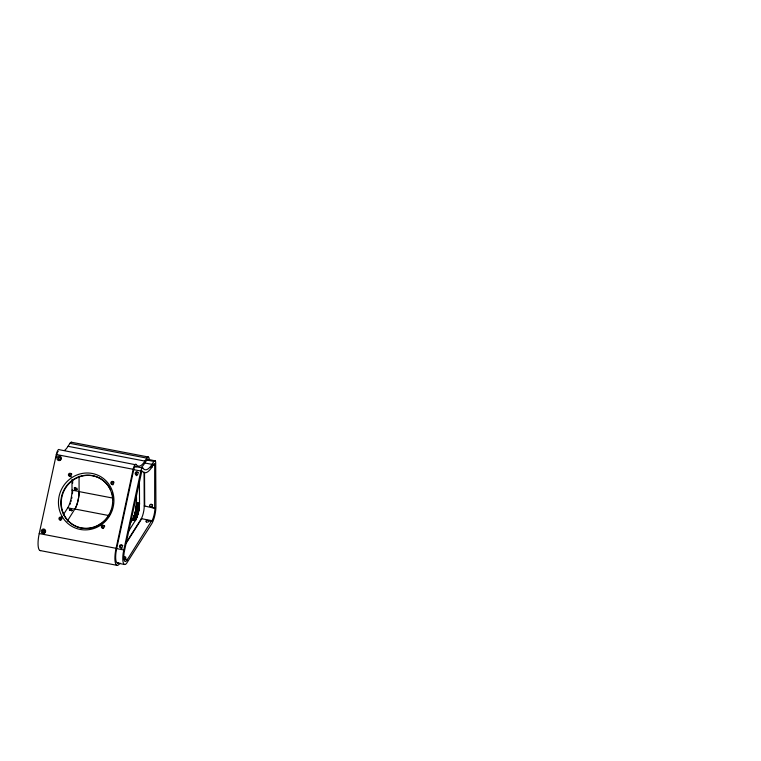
<?xml version="1.0" encoding="UTF-8"?>
<svg xmlns="http://www.w3.org/2000/svg" width="761" height="761" viewBox="0 0 761 761"><rect width="100%" height="100%" fill="white"/><g stroke="black" fill="none" stroke-linecap="round" stroke-linejoin="round"><path stroke-width="1.14" d="M129.703 524.015C135.943 516.025 136.961 505.371 136.4 495.592M128.39 531.568L135.991 519.459L138.559 511.773L139.529 504.077L139.425 480.981M149.308 459.654A7.553 2.112 -79.1 0 0 148.576 457.152L148.328 457A7.553 2.112 -79.1 0 0 146.787 458.112L144.904 461.09A33.627 9.389 -79.1 0 1 136.542 464.933L59.387 449.722A6.002 1.674 -79.1 0 0 56.304 454.517L38.973 534.755A15.115 4.214 -79.1 0 0 40.618 550.593M136.238 464.495A6.002 1.674 -79.1 0 0 134.992 464.657L134.697 465.057A6.002 1.674 -79.1 0 0 133.156 469.28L115.824 549.528A15.115 4.214 -79.1 0 0 115.482 563.273A15.115 4.214 -79.1 0 0 120 563.073M135.981 467.083L135.534 466.474A3.729 1.037 -79.1 0 0 133.869 469.052L116.443 549.67A12.842 3.586 -79.1 0 0 118.668 562.75M155.177 460.7A5.289 1.474 -79.1 0 0 154.15 461.052L150.792 466.151A35.9 10.017 -79.1 0 1 143.106 468.453L142.659 467.844A3.729 1.037 -79.1 0 0 140.994 470.422L123.567 551.04A12.842 3.586 -79.1 0 0 126.668 563.207L151.715 523.787A12.842 3.586 -79.1 0 0 155.929 506.36L155.682 462.45A5.289 1.474 -79.1 0 0 155.33 460.9L148.043 459.33A5.289 1.474 -79.1 0 0 147.025 459.682L143.658 464.781A35.9 10.017 -79.1 0 1 141.213 467.33M56.314 457.18L56.809 454.859M64.58 450.398A33.627 9.389 -79.1 0 0 68.043 446.317L69.926 443.349A7.553 2.112 -79.1 0 1 71.715 442.388M60.167 519.763L62.06 516.786M63.325 514.797L67.729 507.844A13.07 3.653 -79.1 0 0 72.029 490.113L71.972 479.573M67.291 521.133L74.854 509.023A12.842 3.586 -79.1 0 0 79.077 491.596L79.068 476.262M144.057 472.02L144.238 505.894L154.673 508.348L154.692 464.353A2.254 0.628 -79.1 0 0 154.036 463.753L150.697 468.824A38.925 10.863 -79.1 0 1 142.374 471.316L141.898 470.783L124.395 551.24A9.817 2.74 -79.1 0 0 126.764 560.534L151.696 520.648L141.717 518.726L141.013 519.221L125.898 543.04M125.984 543.535L141.717 518.726M154.673 508.348L154.93 507.948A9.826 2.74 -79.1 0 1 151.705 521.275L148.49 520.657M71.467 442.236L148.328 457M69.926 443.349L146.787 458.112M146.768 460.044L153.903 461.404M68.043 446.317L144.904 461.09M144.894 463.002L152.019 464.372M152.229 464.695L154.445 465.123M135.677 466.626L142.802 467.996M56.304 454.517L133.156 469.28M133.727 469.661L140.852 471.03M72.029 490.113L79.154 491.482A13.07 3.653 -79.1 0 1 74.863 509.214L67.729 507.844M79.077 491.596L113.494 498.208M136.438 502.621L139.539 503.211M136.438 502.897L139.539 503.497M136.438 503.183L139.539 503.782M136.428 503.478L139.529 504.077M136.419 503.772L139.529 504.372M136.409 504.067L139.51 504.667M136.4 504.372L139.501 504.971M150.649 507.13L153.855 507.749M136.381 504.676L139.482 505.275M136.362 504.99L139.463 505.58M136.333 505.304L139.434 505.894M136.305 505.618L139.415 506.208M136.276 505.932L139.387 506.531M136.248 506.255L139.349 506.845M136.209 506.569L139.32 507.168M136.171 506.893L139.282 507.492M136.133 507.226L139.234 507.815M136.095 507.549L139.196 508.148M136.048 507.872L139.149 508.472M136 508.205L139.101 508.805M135.953 508.538L139.054 509.128M135.896 508.862L138.997 509.461M135.839 509.195L138.94 509.794M135.781 509.528L138.882 510.127M135.715 509.86L138.825 510.45M135.658 510.184L138.759 510.783M135.591 510.517L138.692 511.116M135.525 510.85L138.626 511.44M135.448 511.173L138.559 511.773M135.382 511.497L138.483 512.096M135.306 511.83L138.407 512.419M135.23 512.153L138.331 512.743M135.144 512.467L138.255 513.066M135.068 512.79L138.169 513.39M134.982 513.104L138.083 513.704M134.897 513.418L137.998 514.017M134.811 513.732L137.912 514.331M134.726 514.046L137.827 514.636M134.63 514.35L137.731 514.94M134.535 514.645L137.646 515.245M134.45 514.95L137.551 515.549M134.355 515.245L137.456 515.844M134.25 515.53L137.361 516.129M134.155 515.815L137.256 516.415M134.06 516.101L137.161 516.7M133.955 516.377L137.056 516.976M133.85 516.652L136.951 517.252M133.746 516.919L136.856 517.518M133.641 517.185L136.752 517.775M133.536 517.442L136.647 518.032M133.432 517.689L136.533 518.289M133.327 517.937L136.428 518.536M133.213 518.174L136.324 518.774M133.108 518.412L136.209 519.002M132.994 518.641L136.105 519.23M132.89 518.859L135.991 519.459M132.775 519.069L135.886 519.668M132.671 519.278L135.772 519.877M132.557 519.478L135.658 520.077M132.443 519.677L135.544 520.277M132.328 519.868L135.439 520.457M74.854 509.023L109.28 515.635M132.224 520.039L135.325 520.638M70.069 509.984L72.4 510.431M39.23 533.556L116.081 548.32M116.671 548.605L123.796 549.975M123.824 558.707L127.144 559.345M123.948 559.354L127.154 559.972M117.47 563.111L124.595 564.481M40.181 550.564L117.032 565.337M148.053 459.34L148.205 459.53A5.289 1.474 -79.1 0 1 148.433 460.158M151.696 520.648L151.705 521.275M144.523 472.552L144.695 506.426M136.276 472.191L136.295 475.701M72.656 480.838L72.676 483.178M72.666 490.75A15.115 4.214 -79.1 0 1 72.438 493.689M71.934 497.161A15.115 4.214 -79.1 0 1 71.629 498.721M71.182 500.633A15.115 4.214 -79.1 0 1 70.887 501.746M70.364 503.544A15.115 4.214 -79.1 0 1 70.136 504.229M76.975 488.191A1.132 0.885 32.4 0 1 75.653 489.038A1.132 0.885 32.4 0 1 75.13 487.401M77.308 489.542A2.264 1.779 32.4 0 1 74.198 487.896M69.632 510.336A2.264 1.256 -0.3 0 1 71.876 510.488M69.593 510.355A1.132 0.628 -0.3 0 1 71.087 510.203A1.132 0.628 -0.3 0 1 71.524 511.002M144.238 505.894A9.836 2.74 -79.1 0 1 141.013 519.221M60.395 520.201A1.512 1.446 -62.7 0 1 62.06 517.718M103.106 528.562A1.512 1.446 -62.7 0 1 102.583 526.393A1.512 1.446 -62.7 0 1 104.771 526.079M71.287 476.662A1.512 1.446 -62.7 0 1 69.422 474.978A1.512 1.446 -62.7 0 1 71.838 474.113M112.932 484.871A1.512 1.446 -62.7 0 1 111.877 482.94A1.512 1.446 -62.7 0 1 113.922 482.046M152.657 505A1.512 1.189 32.4 0 1 151.116 504.105M123.605 556.757A1.512 0.837 -0.3 0 1 125.831 557.461A1.512 0.837 -0.3 0 1 123.672 558.251M151.791 465.599A1.512 1.189 32.4 0 1 150.992 467.625M136.999 475.264A1.512 1.446 -62.7 0 1 136.248 473.38A1.512 1.446 -62.7 0 1 138.074 472.448M122.15 548.224A1.512 1.446 -62.7 0 1 120.457 546.417A1.512 1.446 -62.7 0 1 122.844 545.627M106.673 518.717A26.825 25.674 -62.7 0 1 67.548 520.048A26.825 25.674 -62.7 0 1 73.104 480.143A26.825 25.674 -62.7 0 1 110.678 489.922M111.696 492.472A26.825 25.674 -62.7 0 1 112.219 494.222M112.618 496.02A26.825 25.674 -62.7 0 1 113.047 499.682M112.98 503.392A26.825 25.674 -62.7 0 1 112.752 505.237M111.924 508.881A26.825 25.674 -62.7 0 1 111.334 510.65M109.793 514.065A26.825 25.674 -62.7 0 1 108.861 515.682M108.347 516.472A26.825 25.674 -62.7 0 1 107.263 517.994M57.284 453.195A3.957 1.103 -79.1 0 1 57.465 452.738M58.036 451.739A3.957 1.103 -79.1 0 1 58.226 451.558M44.205 532.339A1.132 1.084 -62.7 0 0 44.224 530.388A1.132 1.084 -62.7 0 0 42.568 531.406A1.132 1.084 -62.7 0 0 44.205 532.339M44.509 533.176A2.264 2.169 -62.7 0 0 44.547 529.285A2.264 2.169 -62.7 0 0 41.246 531.321A2.264 2.169 -62.7 0 0 44.509 533.176M59.957 459.444A1.132 1.084 -62.7 0 0 59.976 457.494A1.132 1.084 -62.7 0 0 58.321 458.512A1.132 1.084 -62.7 0 0 59.957 459.444M60.262 460.281A2.264 2.169 -62.7 0 0 60.3 456.391A2.264 2.169 -62.7 0 0 56.989 458.417A2.264 2.169 -62.7 0 0 60.262 460.281M100.414 525.347A28.718 27.482 -62.7 0 0 99.701 476.11A28.718 27.482 -62.7 0 0 58.445 502.888A28.718 27.482 -62.7 0 0 100.414 525.347M100.062 524.072A26.825 25.674 -62.7 0 0 99.396 478.079A26.825 25.674 -62.7 0 0 60.851 503.088A26.825 25.674 -62.7 0 0 100.062 524.072M70.307 476.167A1.512 1.446 -62.7 0 0 70.859 473.618A1.512 1.446 -62.7 0 0 68.452 474.474A1.512 1.446 -62.7 0 0 70.307 476.167M112.714 484.31A1.512 1.446 -62.7 0 0 113.265 481.761A1.512 1.446 -62.7 0 0 110.849 482.626A1.512 1.446 -62.7 0 0 112.714 484.31M60.842 519.972A1.512 1.446 -62.7 0 0 61.394 517.423A1.512 1.446 -62.7 0 0 58.987 518.289A1.512 1.446 -62.7 0 0 60.842 519.972M103.249 528.124A1.512 1.446 -62.7 0 0 103.8 525.575A1.512 1.446 -62.7 0 0 101.384 526.441A1.512 1.446 -62.7 0 0 103.249 528.124M121.608 547.549A1.512 1.446 -62.7 0 0 121.627 544.952A1.512 1.446 -62.7 0 0 119.429 546.303A1.512 1.446 -62.7 0 0 121.608 547.549M137.351 474.655A1.512 1.446 -62.7 0 0 137.38 472.058A1.512 1.446 -62.7 0 0 135.173 473.418A1.512 1.446 -62.7 0 0 137.351 474.655M146.473 521.951A1.512 0.837 -0.3 0 0 148.842 521.333A1.512 0.837 -0.3 0 0 146.692 520.505A1.512 0.837 -0.3 0 0 146.473 521.951M149.86 506.084A1.512 1.189 32.4 0 0 152.333 506.56A1.512 1.189 32.4 0 0 151.087 504.438A1.512 1.189 32.4 0 0 149.86 506.084M69.898 510.336A1.132 0.628 -0.3 0 0 71.629 509.803A1.132 0.628 -0.3 0 0 69.945 509.242A1.132 0.628 -0.3 0 0 69.898 510.336M60.243 459.587A1.132 1.084 -62.7 0 0 60.262 457.646A1.132 1.084 -62.7 0 0 58.616 458.664A1.132 1.084 -62.7 0 0 60.243 459.587M44.499 532.491A1.132 1.084 -62.7 0 0 44.518 530.541A1.132 1.084 -62.7 0 0 42.863 531.558A1.132 1.084 -62.7 0 0 44.499 532.491M74.626 489.066A1.132 0.885 32.4 0 0 76.481 489.428A1.132 0.885 32.4 0 0 75.548 487.83A1.132 0.885 32.4 0 0 74.626 489.066"/></g></svg>
